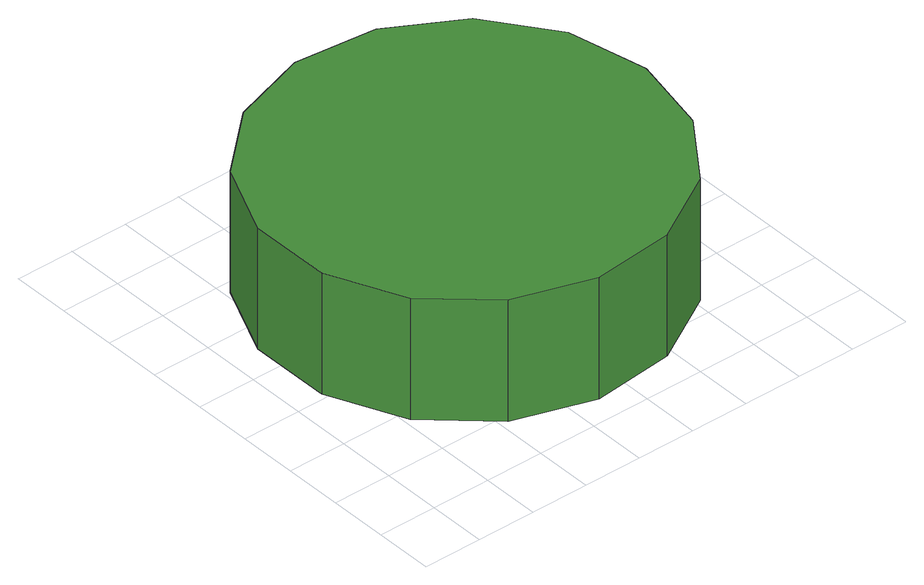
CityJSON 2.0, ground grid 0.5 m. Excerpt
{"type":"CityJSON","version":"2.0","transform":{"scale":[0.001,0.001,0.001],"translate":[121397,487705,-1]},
"CityObjects":{
"tree1":{"type":"SolitaryVegetationObject","attributes":{"function":"something"},"geometry":[{"type":"MultiSurface","lod":"1","boundaries":[[[0,1,2,3,4,5,6,7,8,9,10,11,12,13,14]],[[15,16,17,18,19,20,21,22,23,24,25,26,27,28,29]],[[0,29,28,1]],[[1,28,27,2]],[[2,27,26,3]],[[3,26,25,4]],[[4,25,24,5]],[[5,24,23,6]],[[6,23,22,7]],[[7,22,21,8]],[[8,21,20,9]],[[9,20,19,10]],[[10,19,18,11]],[[11,18,17,12]],[[12,17,16,13]],[[13,16,15,14]],[[14,15,29,0]]]}]}
},
"vertices":[
[3607,1903,1842],[3461,2590,1842],[3048,3159,1842],[2439,3510,1842],[1740,3583,1842],[1072,3366,1842],[550,2896,1842],[264,2254,1842],[264,1551,1842],[550,909,1842],[1072,439,1842],[1740,222,1842],[2439,295,1842],[3048,646,1842],[3461,1215,1842],[3461,1215,757],[3048,646,757],[2439,295,757],[1740,222,757],[1072,439,757],[550,909,757],[264,1551,757],[264,2254,757],[550,2896,757],[1072,3366,757],[1740,3583,757],[2439,3510,757],[3048,3159,757],[3461,2590,757],[3607,1903,757]
]}
